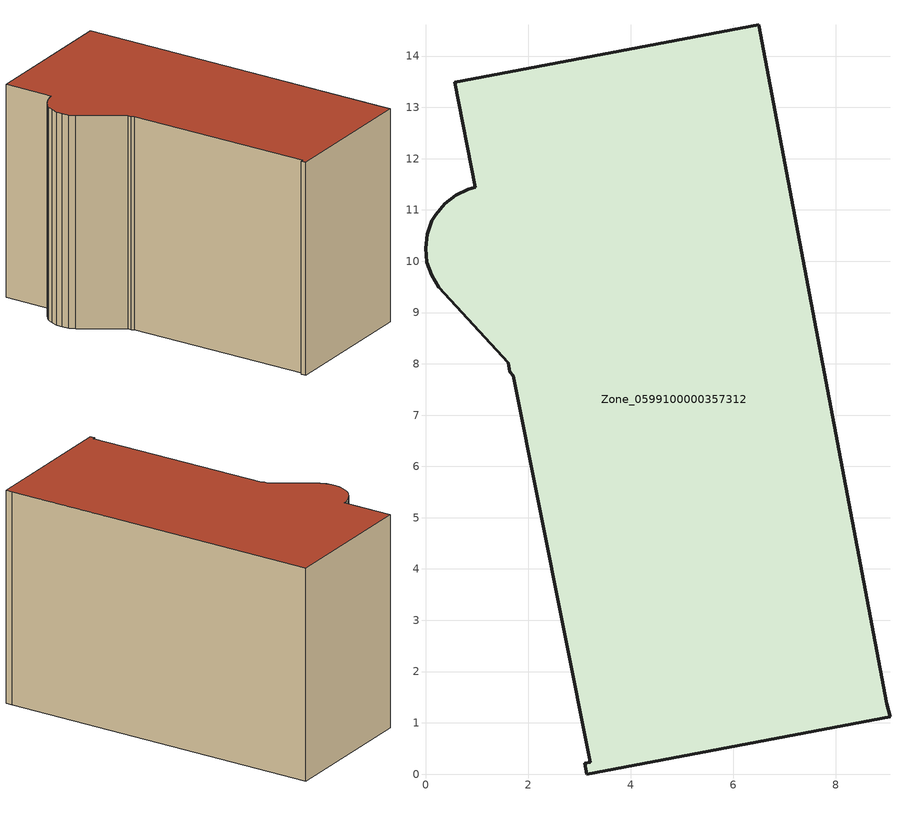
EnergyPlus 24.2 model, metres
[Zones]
Zone_0599100000357312
 floor ground (C_G): 0.37,11.12 0.59,11.29 0.84,11.4 0.97,11.44 0.57,13.49 6.5,14.61 9,1.38 9.06,1.12 3.14,0 3.1,0.21 3.21,0.23 1.71,7.77 1.65,7.84 1.61,8.02 0.26,9.49 0.12,9.72 0.03,9.98 0,10.26 0.03,10.53 0.13,10.79 0.2,10.91 z0
 wall outside (C_F): 0.59,11.29 0.37,11.12 0.2,10.91 0.13,10.79 0.03,10.53 0,10.26 0.03,9.98 0.12,9.72 0.26,9.49 1.61,8.02 1.65,7.84 1.71,7.77 3.21,0.23 3.1,0.21 3.14,0 9.06,1.12 9,1.38 6.5,14.61 0.57,13.49 0.97,11.44 0.84,11.4 0.59,11.29 z0:9
 roof outside (C_R): 9.06,1.12 9,1.38 6.5,14.61 0.57,13.49 0.97,11.44 0.84,11.4 0.59,11.29 0.37,11.12 0.2,10.91 0.13,10.79 0.03,10.53 0,10.26 0.03,9.98 0.12,9.72 0.26,9.49 1.61,8.02 1.65,7.84 1.71,7.77 3.21,0.23 3.1,0.21 3.14,0 z9
[BUILDING]
Pand.0599100000357312: North Axis=0; Terrain=City; Loads Convergence Tolerance Value=0.04; Temperature Convergence Tolerance Value=0.4; Solar Distribution=FullExterior; Maximum Number of Warmup Days=25; Minimum Number of Warmup Days=1
[Site:Location]
Rotterdam.The.Hague.AP_ZH_NLD Design_Conditions: Latitude=51.96; Longitude=4.45; Time Zone=1; Elevation=-4.5
[SITE:GROUNDTEMPERATURE:BUILDINGSURFACE]
18, 18, 18, 18, 18, 18, 18, 18, 18, 18, 18, 18
[MATERIAL] Thermal Absorptance=0.9; Solar Absorptance=0.7; Visible Absorptance=0.7
Name | Roughness | Thickness | Conductivity | Density | Specific Heat
G.D.1992-2005 | MediumSmooth | 0.15 | 0.06 | 540 | 1210
F.D.1992-2005 | Rough | 0.3 | 0.12 | 1920 | 840
R.D.1992-2005 | MediumRough | 0.2 | 0.08 | 1500 | 1000
[CONSTRUCTION]
C_G: G.D.1992-2005
C_F: F.D.1992-2005
C_R: R.D.1992-2005
[ZONE]
Zone_0599100000357312: Type=1; Multiplier=1; Ceiling Height=Autocalculate; Volume=Autocalculate; Floor Area=autocalculate; Part of Total Floor Area=Yes
[ZONEINFILTRATION:DESIGNFLOWRATE]
Infil_Zone_0599100000357312: Zone or ZoneList or Space or SpaceList=Zone_0599100000357312; Schedule=AlwaysOn; Design Flow Rate Calculation Method=Flow/Area; Flow Rate per Floor Area=0.0021; Constant Term Coefficient=1; Temperature Term Coefficient=0; Velocity Term Coefficient=0; Velocity Squared Term Coefficient=0
[HVACTEMPLATE:ZONE:IDEALLOADSAIRSYSTEM]
Zone_0599100000357312: Maximum Heating Supply Air Temperature=50; Minimum Cooling Supply Air Temperature=13; Maximum Heating Supply Air Humidity Ratio=0.0156; Minimum Cooling Supply Air Humidity Ratio=0.0077; Heating Limit=NoLimit; Cooling Limit=NoLimit; Dehumidification Control Type=ConstantSensibleHeatRatio; Cooling Sensible Heat Ratio=0.7; Dehumidification Setpoint=60; Humidification Control Type=None; Humidification Setpoint=30; Outdoor Air Method=None; Outdoor Air Flow Rate per Person=0.00944; Outdoor Air Flow Rate per Zone Floor Area=0; Outdoor Air Flow Rate per Zone=0; Demand Controlled Ventilation Type=None; Outdoor Air Economizer Type=NoEconomizer; Heat Recovery Type=None; Sensible Heat Recovery Effectiveness=0.7; Latent Heat Recovery Effectiveness=0.65
[ZONECONTROL:THERMOSTAT]
ThermostatControl_Zone_0599100000357312: Zone or ZoneList=Zone_0599100000357312; Control Type Schedule=DualSetpointControlType; Control 1=Thermostat_Zone_0599100000357312; Temperature Difference Between Cutout And Setpoint=0
[THERMOSTATSETPOINT:DUALSETPOINT]
Thermostat_Zone_0599100000357312: Heating Setpoint Temperature Schedule=HeatingSetpoint_Zone_0599100000357312; Cooling Setpoint Temperature Schedule=CoolingSetpoint_Zone_0599100000357312
[SCHEDULE:COMPACT]
HeatingSetpoint_Zone_0599100000357312: Through: 12/31, For: AllDays, Until: 24:00, 21
CoolingSetpoint_Zone_0599100000357312: Through: 12/31, For: AllDays, Until: 24:00, 24
DualSetpointControlType: Through: 12/31, For: AllDays, Until: 24:00, 4
AlwaysOn: Through: 12/31, For: AllDays, Until: 24:00, 1
